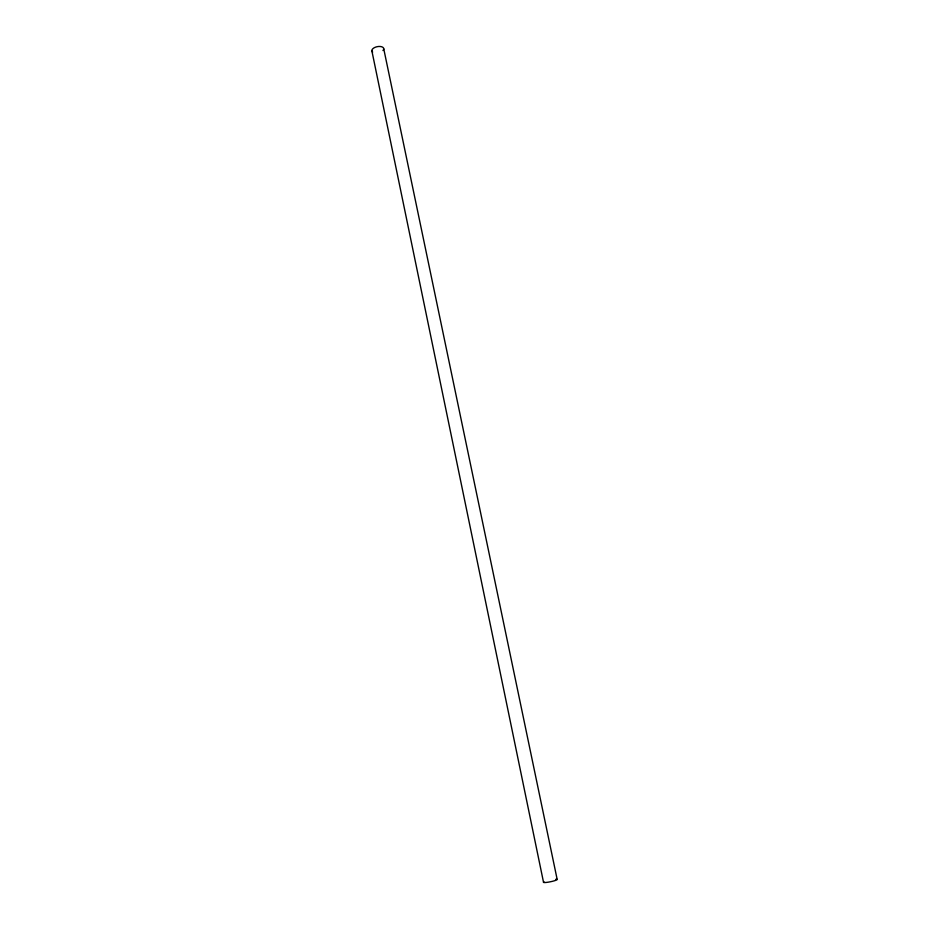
<?xml version="1.0" encoding="UTF-8"?>
<svg xmlns="http://www.w3.org/2000/svg" width="929" height="929" viewBox="0 0 929 929"><rect width="100%" height="100%" fill="white"/><g stroke="black" fill="none" stroke-linecap="round" stroke-linejoin="round"><path stroke-width="1.39" d="M383.747 48.831L557.168 879.403M371.832 50.677L543.546 882.399M372.668 52.129A6.05 3.124 -11.7 0 1 373.922 47.913A6.05 3.124 -11.7 0 1 381.587 46.729A6.05 3.124 -11.7 0 1 382.969 50.538M555.809 879.264A7.002 0.859 -11.7 0 1 555.391 880.471A7.002 0.859 -11.7 0 1 546.624 882.399A7.002 0.859 -11.7 0 1 544.046 881.853"/></g></svg>
